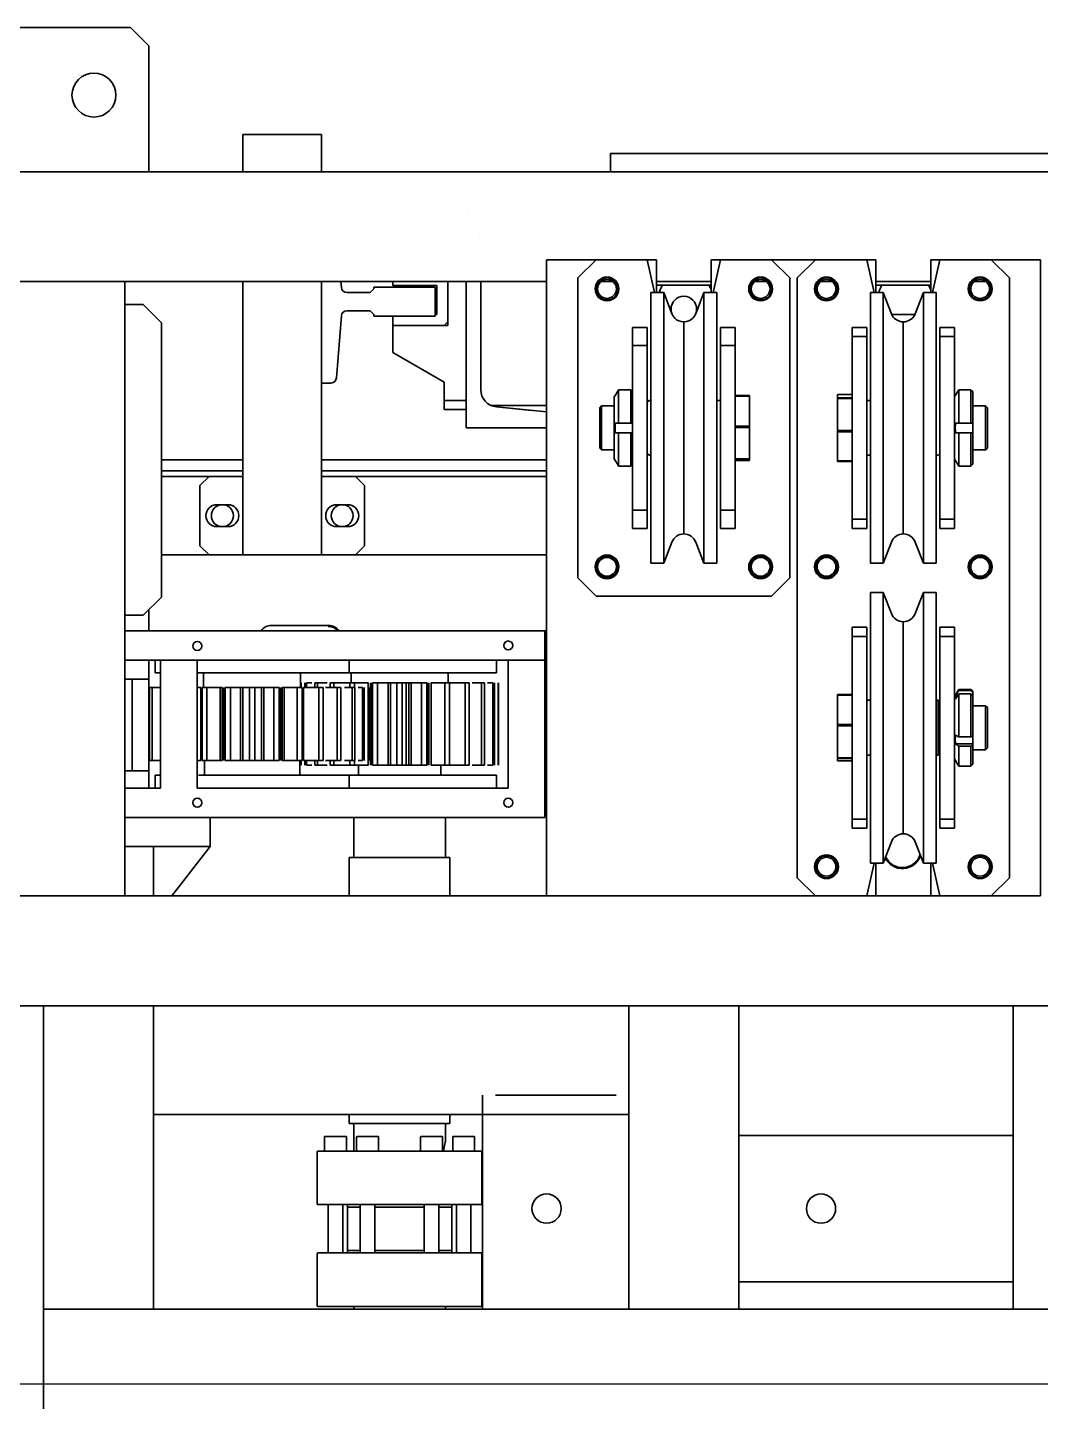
# Model space of a CAD drawing. Header units: millimetres. Extents: x 2509 to 128734, y 2492 to 91667.
# Drawn here: x 55481 to 56035, y 56997 to 57748 of the extents above; entities that cross this region are included whole.
import ezdxf

# ---------------------------------------------------------------- set-up
doc = ezdxf.new("R2010")
doc.units = ezdxf.units.MM
doc.linetypes.add('CENTER', pattern=[50.8, 31.75, -6.35, 6.35, -6.35])
for name, color, linetype in [('7标注层', 4, 'Continuous'), ('SSH_搬运系统', 7, 'Continuous'), ('SSH_货架系统', 7, 'Continuous')]:
    doc.layers.add(name, color=color, linetype=linetype)

# ---------------------------------------------------------------- blocks, each defined once
blk = doc.blocks.new('SSH-提升机')
at = {"layer": 'SSH_搬运系统', "lineweight": 35}
for p, q in [((775813.76, 264144.22), (775813.76, 266207.22)), ((775813.76, 264144.22), (775813.76, 266207.22)), ((776269.76, 266154.22), (776269.76, 264204.22)), ((776269.76, 266147.21), (776269.76, 264204.22)), ((776435.76, 266034.72), (776435.76, 264316.72)), ((775803.76, 265726.72), (775803.76, 264626.72)), ((776209.76, 264861.72), (775861.76, 264861.72)), ((775861.76, 264861.72), (775861.76, 264834.72)), ((776209.76, 264834.72), (776209.76, 264861.72)), ((776340.76, 264846.72), (776269.77, 264846.72)), ((776340.76, 264846.72), (776347.76, 264846.72)), ((776340.76, 264696.72), (776340.76, 264846.72)), ((776413.76, 264846.72), (776347.76, 264846.72)), ((776420.76, 264846.72), (776413.76, 264846.72)), ((776435.76, 264846.72), (776420.76, 264846.72)), ((776420.76, 264696.72), (776420.76, 264846.72)), ((775861.76, 264834.72), (775871.76, 264844.72)), ((775871.76, 264844.72), (776199.76, 264844.72)), ((776199.76, 264844.72), (776209.76, 264834.72)), ((775861.76, 264806.72), (775861.76, 264834.72)), ((775873.76, 264831.97), (775873.76, 264825.49)), ((775873.76, 264825.47), (775873.76, 264831.96)), ((775942.76, 264832.72), (775941.76, 264831.72)), ((775941.76, 264831.72), (775941.76, 264824.72)), ((775941.76, 264831.72), (775964.67, 264831.72)), ((775964.76, 264832.72), (775942.76, 264832.72)), ((775964.67, 264831.72), (775965.76, 264831.72)), ((775965.76, 264831.72), (775964.76, 264832.72)), ((775965.76, 264824.72), (775965.76, 264831.72)), ((776106.76, 264832.72), (776105.76, 264831.72)), ((776105.76, 264831.72), (776105.76, 264824.72)), ((776129.76, 264831.72), (776105.76, 264831.72)), ((776106.76, 264832.72), (776117.01, 264832.72)), ((776117.01, 264832.72), (776128.76, 264832.72)), ((776129.76, 264831.72), (776128.76, 264832.72)), ((776129.76, 264824.72), (776129.76, 264831.72)), ((776209.76, 264834.72), (776209.76, 264806.72)), ((775932.93, 264823.72), (775932.93, 264817.03)), ((775932.93, 264823.72), (775951.11, 264823.72)), ((775933.94, 264824.72), (775951.11, 264824.72)), ((775951.11, 264824.72), (775956.41, 264824.72)), ((775951.11, 264824.72), (775951.11, 264823.72)), ((775951.11, 264817.03), (775951.11, 264823.72)), ((775956.41, 264824.72), (775973.59, 264824.72)), ((775956.41, 264824.72), (775956.41, 264823.72)), ((775956.41, 264823.72), (775956.41, 264817.03)), ((775956.41, 264823.72), (775974.6, 264823.72)), ((775974.6, 264817.03), (775974.6, 264823.72)), ((776097.76, 264824.72), (776096.76, 264823.72)), ((776096.76, 264823.72), (776096.76, 264817.03)), ((776097.38, 264823.72), (776096.76, 264823.72)), ((776097.38, 264817.03), (776097.38, 264823.72)), ((776098.32, 264824.72), (776097.76, 264824.72)), ((776098.32, 264824.72), (776100.23, 264824.72)), ((776099.29, 264823.72), (776122.8, 264823.72)), ((776099.29, 264823.72), (776099.29, 264817.03)), ((776100.23, 264824.72), (776122.44, 264824.72)), ((776122.44, 264824.72), (776126.63, 264824.72)), ((776122.8, 264817.03), (776122.8, 264823.72)), ((776126.63, 264824.72), (776127.38, 264824.72)), ((776126.63, 264815.25), (776126.63, 264824.72)), ((776127.38, 264824.72), (776137.76, 264824.72)), ((776127.74, 264823.72), (776138.76, 264823.72)), ((776127.74, 264823.72), (776127.74, 264817.03)), ((776138.76, 264823.72), (776137.76, 264824.72)), ((776138.76, 264817.03), (776138.76, 264823.72)), ((775951.11, 264817.03), (775932.93, 264817.03)), ((775951.11, 264817.03), (775951.11, 264815.25)), ((775974.6, 264817.03), (775956.41, 264817.03)), ((775956.41, 264817.03), (775956.41, 264815.25)), ((776096.76, 264817.03), (776100.76, 264814.72)), ((776096.76, 264817.03), (776097.38, 264817.03)), ((776122.8, 264817.03), (776099.29, 264817.03)), ((776100.27, 264815.25), (776100.27, 264816.43)), ((776138.76, 264817.03), (776127.74, 264817.03)), ((776134.76, 264814.72), (776138.76, 264817.03)), ((775903.76, 264814.72), (775898.76, 264814.72)), ((775898.76, 264806.72), (775898.76, 264814.72)), ((776003.76, 264814.72), (775903.76, 264814.72)), ((775903.76, 264814.72), (775903.76, 264806.72)), ((775936.03, 264815.25), (775936.03, 264815.14)), ((775936.03, 264815.14), (775936.76, 264814.72)), ((775970.76, 264814.72), (775971.5, 264815.14)), ((775971.5, 264815.14), (775971.5, 264815.25)), ((776008.76, 264814.72), (776003.76, 264814.72)), ((776003.76, 264806.72), (776003.76, 264814.72)), ((776008.76, 264806.72), (776008.76, 264814.72)), ((776067.76, 264814.72), (776062.76, 264814.72)), ((776062.76, 264806.72), (776062.76, 264814.72)), ((776167.76, 264814.72), (776067.76, 264814.72)), ((776067.76, 264814.72), (776067.76, 264806.72)), ((776172.76, 264814.72), (776167.76, 264814.72)), ((776167.76, 264806.72), (776167.76, 264814.72)), ((776172.76, 264806.72), (776172.76, 264814.72)), ((775861.76, 264806.72), (775879.76, 264802.65)), ((775861.76, 264806.72), (775861.76, 264801.72)), ((775879.76, 264801.72), (775861.76, 264801.72)), ((775873.76, 264801.73), (775873.76, 264771.72)), ((775873.76, 264801.73), (775873.76, 264771.72)), ((775875.76, 264801.72), (775875.76, 264800.41)), ((775875.76, 264775.03), (775875.76, 264800.41)), ((775879.76, 264804.72), (775879.76, 264797.72)), ((775879.76, 264804.72), (775999.24, 264804.72)), ((775903.76, 264806.72), (775898.76, 264806.72)), ((776003.76, 264806.72), (775903.76, 264806.72)), ((775968.76, 264805.72), (775967.76, 264806.72)), ((775968.76, 264804.72), (775968.76, 264805.72)), ((775983.66, 264804.72), (775983.76, 264804.72)), ((775999.24, 264804.72), (776027.76, 264804.72)), ((776008.76, 264806.72), (776003.76, 264806.72)), ((776027.76, 264797.72), (776027.76, 264804.72)), ((776043.76, 264804.72), (776043.76, 264797.72)), ((776043.76, 264804.72), (776180.79, 264804.72)), ((776067.76, 264806.72), (776062.76, 264806.72)), ((776167.76, 264806.72), (776067.76, 264806.72)), ((776103.76, 264806.72), (776102.76, 264805.72)), ((776102.76, 264805.72), (776102.76, 264804.72)), ((776102.76, 264805.72), (776116.74, 264805.72)), ((776116.74, 264805.72), (776132.76, 264805.72)), ((776132.76, 264805.72), (776131.76, 264806.72)), ((776132.76, 264804.72), (776132.76, 264805.72)), ((776172.76, 264806.72), (776167.76, 264806.72)), ((776180.79, 264804.72), (776191.76, 264804.72)), ((776209.76, 264806.72), (776191.76, 264802.65)), ((776191.76, 264797.72), (776191.76, 264804.72)), ((776191.76, 264801.72), (776209.76, 264801.72)), ((776209.76, 264801.72), (776209.76, 264806.72)), ((776209.76, 264771.73), (776209.76, 264801.74)), ((775879.76, 264797.72), (775891.29, 264793.24)), ((775999.24, 264797.72), (775879.76, 264797.72)), ((775891.76, 264793.04), (775891.76, 264780.39)), ((776027.76, 264797.72), (775999.24, 264797.72)), ((776016.23, 264793.24), (776027.76, 264797.72)), ((776043.76, 264797.72), (776055.29, 264793.24)), ((776180.79, 264797.72), (776043.76, 264797.72)), ((776180.23, 264793.24), (776191.76, 264797.72)), ((776191.76, 264797.72), (776180.79, 264797.72)), ((775896.08, 264786.72), (776011.45, 264786.72)), ((776011.45, 264786.72), (776011.76, 264786.72)), ((776060.08, 264786.72), (776175.45, 264786.72)), ((776175.45, 264786.72), (776175.76, 264786.72)), ((775891.29, 264780.19), (775879.76, 264775.72)), ((776027.76, 264775.72), (776016.23, 264780.19)), ((776055.29, 264780.19), (776043.76, 264775.72)), ((776191.76, 264775.72), (776180.23, 264780.19)), ((775861.76, 264771.72), (775879.76, 264771.72)), ((775861.76, 264771.72), (775861.76, 264766.72)), ((775879.76, 264770.78), (775861.76, 264766.72)), ((775875.76, 264775.03), (775875.76, 264771.72)), ((775879.76, 264775.72), (775879.76, 264768.72)), ((775879.76, 264775.72), (775999.24, 264775.72)), ((775999.24, 264775.72), (776027.76, 264775.72)), ((776027.76, 264768.72), (776027.76, 264775.72)), ((776043.76, 264775.72), (776043.76, 264768.72)), ((776043.76, 264775.72), (776180.79, 264775.72)), ((776180.79, 264775.72), (776191.76, 264775.72)), ((776191.76, 264768.72), (776191.76, 264775.72)), ((776209.76, 264771.72), (776191.76, 264771.72)), ((776191.76, 264770.78), (776209.76, 264766.72)), ((776209.76, 264766.72), (776209.76, 264771.72)), ((775861.76, 264738.72), (775861.76, 264766.72)), ((775999.24, 264768.72), (775879.76, 264768.72)), ((775903.76, 264766.72), (775898.76, 264766.72)), ((775898.76, 264766.72), (775898.76, 264758.72)), ((776003.76, 264766.72), (775903.76, 264766.72)), ((775903.76, 264758.72), (775903.76, 264766.72)), ((775938.76, 264768.72), (775938.76, 264766.72)), ((775968.76, 264766.72), (775968.76, 264768.72)), ((776027.76, 264768.72), (775999.24, 264768.72)), ((776003.76, 264758.72), (776003.76, 264766.72)), ((776008.76, 264766.72), (776003.76, 264766.72)), ((776008.76, 264758.72), (776008.76, 264766.72)), ((776180.79, 264768.72), (776043.76, 264768.72)), ((776067.76, 264766.72), (776062.76, 264766.72)), ((776062.76, 264758.72), (776062.76, 264766.72)), ((776067.76, 264766.72), (776067.76, 264758.72)), ((776167.76, 264766.72), (776067.76, 264766.72)), ((776102.76, 264768.72), (776102.76, 264766.72)), ((776132.76, 264766.72), (776132.76, 264768.72)), ((776172.76, 264766.72), (776167.76, 264766.72)), ((776167.76, 264758.72), (776167.76, 264766.72)), ((776172.76, 264766.72), (776172.76, 264758.72)), ((776191.76, 264768.72), (776180.79, 264768.72)), ((776209.76, 264766.72), (776209.76, 264738.72)), ((775903.76, 264758.72), (775898.76, 264758.72)), ((776003.76, 264758.72), (775903.76, 264758.72)), ((775935.44, 264758.72), (775935.44, 264750.72)), ((775937.24, 264750.72), (775937.24, 264758.72)), ((775937.66, 264758.72), (775937.66, 264750.72)), ((775955.26, 264750.72), (775955.26, 264758.72)), ((775955.99, 264758.72), (775955.99, 264750.72)), ((775971.78, 264750.72), (775971.78, 264758.72)), ((775972.09, 264758.72), (775972.09, 264750.72)), ((776008.76, 264758.72), (776003.76, 264758.72)), ((776067.76, 264758.72), (776062.76, 264758.72)), ((776167.76, 264758.72), (776067.76, 264758.72)), ((776099.64, 264750.72), (776099.64, 264758.72)), ((776099.96, 264758.72), (776099.96, 264750.72)), ((776116.03, 264750.72), (776116.03, 264758.72)), ((776116.76, 264758.72), (776116.76, 264750.72)), ((776134.15, 264750.72), (776134.15, 264758.72)), ((776134.56, 264758.72), (776134.56, 264750.72)), ((776135.88, 264750.72), (776135.88, 264758.72)), ((776172.76, 264758.72), (776167.76, 264758.72)), ((775873.76, 264747.97), (775873.76, 264741.49)), ((775873.76, 264741.47), (775873.76, 264747.96)), ((775935.44, 264750.72), (775937.24, 264750.72)), ((775937.66, 264750.72), (775937.24, 264750.72)), ((775937.66, 264750.72), (775955.26, 264750.72)), ((775955.99, 264750.72), (775955.26, 264750.72)), ((775955.99, 264750.72), (775971.78, 264750.72)), ((775972.09, 264750.72), (775971.78, 264750.72)), ((776099.96, 264750.72), (776099.64, 264750.72)), ((776099.96, 264750.72), (776116.03, 264750.72)), ((776116.76, 264750.72), (776116.03, 264750.72)), ((776116.76, 264750.72), (776134.15, 264750.72)), ((776134.56, 264750.72), (776134.15, 264750.72)), ((776134.56, 264750.72), (776135.88, 264750.72)), ((775871.76, 264728.72), (775861.76, 264738.72)), ((775861.76, 264738.72), (775861.76, 264714.72)), ((776209.76, 264738.72), (776199.76, 264728.72)), ((776209.76, 264591.72), (776209.76, 264738.72)), ((776199.76, 264728.72), (775871.76, 264728.72)), ((775871.76, 264724.72), (775861.76, 264714.72)), ((776035.76, 264724.72), (775871.76, 264724.72)), ((776045.76, 264714.72), (776035.76, 264724.72)), ((775861.76, 264714.72), (775861.76, 264686.72)), ((775873.76, 264711.96), (775873.76, 264705.48)), ((775873.76, 264705.47), (775873.76, 264711.96)), ((776045.76, 264618.72), (776045.76, 264714.72)), ((775936, 264702.72), (775936.35, 264702.72)), ((775936, 264694.72), (775936, 264702.72)), ((775952.84, 264702.72), (775936.35, 264702.72)), ((775936.35, 264702.72), (775936.35, 264694.72)), ((775952.84, 264702.72), (775953.57, 264702.72)), ((775952.84, 264694.72), (775952.84, 264702.72)), ((775953.57, 264702.72), (775953.57, 264694.72)), ((775970.6, 264702.72), (775953.57, 264702.72)), ((775970.6, 264702.72), (775970.98, 264702.72)), ((775970.6, 264694.72), (775970.6, 264702.72)), ((775971.53, 264702.72), (775970.98, 264702.72)), ((775970.98, 264702.72), (775970.98, 264694.72)), ((775971.53, 264694.72), (775971.53, 264702.72)), ((776269.78, 264696.72), (776435.78, 264696.72)), ((776269.78, 264696.72), (776340.79, 264696.72)), ((776340.76, 264696.72), (776347.76, 264696.72)), ((776347.76, 264696.72), (776413.76, 264696.72)), ((776420.76, 264696.72), (776413.76, 264696.72)), ((776420.79, 264696.72), (776435.78, 264696.72)), ((775908.76, 264694.72), (775898.76, 264694.72)), ((775898.76, 264686.72), (775898.76, 264694.72)), ((775998.76, 264694.72), (775908.76, 264694.72)), ((775908.76, 264694.72), (775908.76, 264686.72)), ((776008.76, 264694.72), (775998.76, 264694.72)), ((775998.76, 264694.72), (775998.76, 264686.72)), ((776008.76, 264686.72), (776008.76, 264694.72)), ((775861.76, 264686.72), (775879.76, 264682.79)), ((775861.76, 264686.72), (775861.76, 264681.72)), ((775879.76, 264681.72), (775861.76, 264681.72)), ((775873.76, 264681.73), (775873.76, 264651.75)), ((775873.76, 264681.73), (775873.76, 264651.75)), ((775875.76, 264681.72), (775875.76, 264680.41)), ((775875.76, 264655.03), (775875.76, 264680.41)), ((775879.76, 264684.72), (775879.76, 264677.72)), ((776027.76, 264684.72), (775879.76, 264684.72)), ((775908.76, 264686.72), (775898.76, 264686.72)), ((775998.76, 264686.72), (775908.76, 264686.72)), ((775938.76, 264686.72), (775938.76, 264684.72)), ((776008.76, 264686.72), (775998.76, 264686.72)), ((776027.76, 264677.72), (776027.76, 264684.72)), ((775879.76, 264677.72), (775891.29, 264673.24)), ((775879.76, 264677.72), (776027.76, 264677.72)), ((776016.23, 264673.24), (776027.76, 264677.72)), ((775895.87, 264666.72), (776011.44, 264666.72)), ((775891.29, 264660.19), (775879.76, 264655.72)), ((776027.76, 264655.72), (776016.23, 264660.19)), ((775861.76, 264651.72), (775879.76, 264651.72)), ((775861.76, 264651.72), (775861.76, 264646.72)), ((775879.76, 264650.64), (775861.76, 264646.72)), ((775875.76, 264655.03), (775875.76, 264651.72)), ((775879.76, 264655.72), (775879.76, 264648.72)), ((776027.76, 264655.72), (775879.76, 264655.72)), ((776027.76, 264648.72), (776027.76, 264655.72)), ((775861.76, 264646.72), (775861.76, 264618.72)), ((775879.76, 264648.72), (776027.76, 264648.72)), ((775908.76, 264646.72), (775898.76, 264646.72)), ((775898.76, 264638.72), (775898.76, 264646.72)), ((775998.76, 264646.72), (775908.76, 264646.72)), ((775908.76, 264646.72), (775908.76, 264638.72)), ((775938.76, 264648.72), (775938.76, 264647.72)), ((775938.76, 264647.72), (775939.76, 264646.72)), ((775967.76, 264646.72), (775968.76, 264647.72)), ((775968.76, 264647.72), (775968.76, 264648.72)), ((775998.76, 264646.72), (775998.76, 264638.72)), ((776008.76, 264646.72), (775998.76, 264646.72)), ((776008.76, 264638.72), (776008.76, 264646.72)), ((775908.76, 264638.72), (775898.76, 264638.72)), ((775998.76, 264638.72), (775908.76, 264638.72)), ((775932.93, 264637.72), (775951.11, 264637.72)), ((775932.93, 264637.72), (775932.93, 264631.03)), ((775951.11, 264638.72), (775951.11, 264637.72)), ((775951.11, 264631.03), (775951.11, 264637.72)), ((775956.41, 264638.72), (775956.41, 264637.72)), ((775956.41, 264637.72), (775974.6, 264637.72)), ((775956.41, 264637.72), (775956.41, 264631.03)), ((775974.6, 264631.03), (775974.6, 264637.72)), ((776008.76, 264638.72), (775998.76, 264638.72)), ((776269.76, 264636.72), (776279.76, 264636.72)), ((776435.78, 264636.72), (776269.78, 264636.72)), ((776279.76, 264636.72), (776318.76, 264636.72)), ((776318.76, 264636.72), (776435.76, 264636.72)), ((776318.76, 264636.72), (776329.26, 264636.72)), ((776318.76, 264636.72), (776435.76, 264636.72)), ((776329.26, 264636.72), (776329.26, 264376.72)), ((775873.76, 264627.99), (775873.76, 264621.48)), ((775873.76, 264621.47), (775873.76, 264627.96)), ((775951.11, 264631.03), (775932.93, 264631.03)), ((775936.03, 264629.25), (775936.03, 264629.14)), ((775936.03, 264629.14), (775936.76, 264628.72)), ((775936.76, 264628.72), (775970.76, 264628.72)), ((775941.76, 264628.72), (775941.76, 264621.72)), ((775951.11, 264631.03), (775951.11, 264629.25)), ((775974.6, 264631.03), (775956.41, 264631.03)), ((775956.41, 264631.03), (775956.41, 264629.25)), ((775965.76, 264621.72), (775965.76, 264628.72)), ((775970.76, 264628.72), (775971.5, 264629.14)), ((775971.5, 264629.14), (775971.5, 264629.25)), ((776318.76, 264629.72), (776318.76, 264563.72)), ((775803.76, 264626.72), (775813.76, 264626.72)), ((775941.76, 264621.72), (775942.76, 264620.72)), ((775943.21, 264621.72), (775941.76, 264621.72)), ((775942.76, 264620.72), (775964.76, 264620.72)), ((775965.76, 264621.72), (775943.21, 264621.72)), ((775964.76, 264620.72), (775965.76, 264621.72)), ((775861.76, 264618.72), (775871.76, 264608.72)), ((775861.76, 264618.72), (775861.76, 264591.72)), ((776035.76, 264608.72), (776045.76, 264618.72)), ((775871.76, 264608.72), (776035.76, 264608.72)), ((775861.76, 264591.72), (776209.76, 264591.72)), ((775873.76, 264591.73), (775873.76, 264144.22)), ((775873.76, 264591.73), (775873.76, 264361.22)), ((775941.45, 264591.72), (775941.45, 264561.18)), ((775942.3, 264564.27), (775945.05, 264591.72)), ((775953.76, 264591.72), (775953.76, 264547.72)), ((775971.26, 264468.72), (775971.26, 264591.74)), ((775977.26, 264468.72), (775977.26, 264591.74)), ((775980.26, 264591.74), (775980.26, 264487.24)), ((776023.26, 264591.74), (776023.26, 264487.24)), ((776064.76, 264590.72), (776064.76, 264591.72)), ((776080.76, 264590.72), (776064.76, 264590.72)), ((776064.76, 264590.72), (776064.76, 264361.22)), ((776080.76, 264591.72), (776080.76, 264590.72)), ((776080.76, 264590.72), (776080.76, 264361.22)), ((776166.76, 264590.72), (776080.76, 264590.72)), ((776080.76, 264570.72), (776080.76, 264590.72)), ((776166.76, 264361.22), (776166.76, 264590.72)), ((776209.76, 264361.22), (776209.76, 264591.72)), ((775942.3, 264564.27), (775944.24, 264583.62)), ((775943.76, 264578.86), (775943.76, 264578.86)), ((776080.76, 264570.72), (776150.76, 264570.72)), ((776150.76, 264400.72), (776150.76, 264570.72)), ((775942.3, 264564.27), (775942.3, 264564.27)), ((776087.76, 264564.36), (776080.76, 264564.36)), ((776087.76, 264564.36), (776087.76, 264483.71)), ((776093.26, 264565.32), (776138.26, 264565.32)), ((776138.26, 264565.14), (776093.26, 264565.14)), ((776093.26, 264563.14), (776138.26, 264563.14)), ((776138.26, 264562.25), (776093.26, 264562.25)), ((776093.26, 264562.25), (776093.26, 264559.39)), ((776138.26, 264562.25), (776138.26, 264559.39)), ((776150.76, 264564.36), (776143.76, 264564.36)), ((776143.76, 264483.72), (776143.76, 264564.36)), ((775847.76, 264554.87), (775847.76, 264554.87)), ((775847.76, 264554.87), (775847.76, 264554.87)), ((775873.76, 264555.72), (775932.85, 264555.72)), ((776093.26, 264556.17), (776093.26, 264557.71)), ((776093.26, 264557.71), (776138.26, 264557.71)), ((776138.26, 264556.17), (776093.26, 264556.17)), ((776093.26, 264556.17), (776093.26, 264551.02)), ((776138.26, 264556.17), (776138.26, 264557.71)), ((776138.26, 264556.17), (776138.26, 264551.02)), ((776435.76, 264556.72), (776318.76, 264556.72)), ((776318.76, 264556.72), (776435.76, 264556.72)), ((776329.26, 264556.71), (776329.26, 264376.72)), ((776349.06, 264552.36), (776341.46, 264552.36)), ((776349.26, 264511.36), (776349.26, 264556.06)), ((776378.29, 264556.36), (776349.56, 264556.36)), ((776378.59, 264511.36), (776378.59, 264556.06)), ((776404.94, 264511.36), (776404.94, 264556.06)), ((776433.96, 264556.36), (776405.24, 264556.36)), ((776434.26, 264511.36), (776434.26, 264556.06)), ((775835.76, 264548.57), (775835.76, 264548.57)), ((775835.76, 264548.57), (775835.76, 264548.57)), ((775873.76, 264547.72), (775938.76, 264547.72)), ((775953.76, 264547.72), (775873.76, 264547.72)), ((775919.76, 264548.57), (775919.76, 264548.57)), ((775919.76, 264548.57), (775919.76, 264548.57)), ((775938.76, 264535.72), (775938.76, 264547.72)), ((775943.76, 264547.72), (775943.76, 264535.72)), ((776093.26, 264547.26), (776093.26, 264549.36)), ((776093.26, 264549.36), (776138.26, 264549.36)), ((776138.26, 264547.26), (776093.26, 264547.26)), ((776093.26, 264547.26), (776093.26, 264538.36)), ((776138.26, 264547.26), (776138.26, 264549.36)), ((776138.26, 264547.26), (776138.26, 264538.36)), ((776341.26, 264546.36), (776341.26, 264552.16)), ((776341.26, 264546.36), (776341.26, 264540.56)), ((776404.94, 264550.36), (776378.59, 264550.36)), ((775873.76, 264537.72), (775897.7, 264537.72)), ((775895.7, 264537.72), (775873.76, 264537.72)), ((775897.7, 264535.72), (775895.7, 264537.72)), ((775897.7, 264537.72), (775897.7, 264507.72)), ((776093.26, 264537.86), (776087.76, 264537.86)), ((776093.26, 264536.1), (776093.26, 264538.62)), ((776093.26, 264538.62), (776138.26, 264538.62)), ((776138.26, 264536.1), (776138.26, 264538.62)), ((776209.76, 264538.86), (776188.76, 264538.86)), ((776188.76, 264538.86), (776188.76, 264511.36)), ((776334.26, 264538.86), (776329.26, 264538.86)), ((776334.26, 264538.86), (776334.26, 264511.36)), ((776341.46, 264540.36), (776349.06, 264540.36)), ((776378.59, 264542.36), (776404.94, 264542.36)), ((776379.91, 264539.92), (776378.59, 264539.82)), ((776403.62, 264539.92), (776379.91, 264539.92)), ((776379.91, 264539.92), (776379.91, 264532.86)), ((776404.94, 264539.82), (776403.62, 264539.92)), ((776403.62, 264532.86), (776403.62, 264539.92)), ((775875.86, 264531.72), (775891.66, 264531.72)), ((775875.86, 264507.72), (775875.86, 264531.72)), ((775876.78, 264530.72), (775876.78, 264497.32)), ((775892.66, 264530.72), (775876.78, 264530.72)), ((775891.66, 264531.72), (775891.66, 264530.72)), ((775892.66, 264497.32), (775892.66, 264530.72)), ((775897.7, 264507.72), (775897.7, 264535.72)), ((775928.76, 264535.72), (775912.6, 264507.72)), ((775938.76, 264535.72), (775928.76, 264535.72)), ((775943.76, 264535.72), (775938.76, 264535.72)), ((776138.26, 264536.1), (776093.26, 264536.1)), ((776093.26, 264536.1), (776093.26, 264528.56)), ((776138.26, 264536.1), (776138.26, 264528.56)), ((776143.76, 264533.86), (776138.26, 264533.86)), ((776187.76, 264536.36), (776166.76, 264536.36)), ((776344.26, 264536.36), (776335.26, 264536.36)), ((776341.26, 264523.83), (776341.26, 264534.66)), ((776349.06, 264534.86), (776341.46, 264534.86)), ((776404.94, 264532.86), (776378.59, 264532.86)), ((776435.76, 264536.36), (776434.26, 264536.36)), ((776093.26, 264528.56), (776138.26, 264528.56)), ((776093.26, 264527.28), (776138.26, 264527.28)), ((776138.26, 264526.82), (776093.26, 264526.82)), ((776093.26, 264523.39), (776093.26, 264526.17)), ((776093.26, 264526.17), (776138.26, 264526.17)), ((776138.26, 264523.39), (776093.26, 264523.39)), ((776093.26, 264523.39), (776093.26, 264517.68)), ((776138.26, 264523.39), (776138.26, 264526.17)), ((776138.26, 264523.39), (776138.26, 264517.68)), ((776341.26, 264523.83), (776341.26, 264523.06)), ((776341.46, 264522.86), (776349.06, 264522.86)), ((776378.59, 264524.86), (776404.94, 264524.86)), ((776379.91, 264524.86), (776379.91, 264511.36)), ((776403.62, 264511.36), (776403.62, 264524.86)), ((776093.26, 264517.68), (776093.26, 264516.31)), ((776093.26, 264517.68), (776138.26, 264517.68)), ((776093.26, 264516.31), (776138.26, 264516.31)), ((776093.26, 264516.31), (776093.26, 264512.79)), ((776138.26, 264515.01), (776093.26, 264515.01)), ((776138.26, 264517.68), (776138.26, 264516.31)), ((776138.26, 264516.31), (776138.26, 264512.79)), ((775873.76, 264507.72), (775875.86, 264507.72)), ((775892.66, 264507.72), (775897.7, 264507.72)), ((775897.7, 264507.72), (775912.6, 264507.72)), ((776093.26, 264509.92), (776093.26, 264512.79)), ((776093.26, 264512.79), (776138.26, 264512.79)), ((776138.26, 264509.92), (776093.26, 264509.92)), ((776093.26, 264509.92), (776093.26, 264506.4)), ((776138.26, 264509.92), (776138.26, 264512.79)), ((776138.26, 264509.92), (776138.26, 264506.4)), ((776188.76, 264511.36), (776188.76, 264483.86)), ((776334.26, 264511.36), (776334.26, 264483.86)), ((776349.26, 264511.36), (776349.26, 264466.66)), ((776378.59, 264511.36), (776378.59, 264466.66)), ((776379.91, 264511.36), (776379.91, 264497.86)), ((776403.62, 264511.36), (776403.62, 264497.86)), ((776404.94, 264511.36), (776404.94, 264466.66)), ((776434.26, 264511.36), (776434.26, 264466.66)), ((776093.26, 264506.4), (776093.26, 264505.04)), ((776093.26, 264506.4), (776138.26, 264506.4)), ((776093.26, 264505.04), (776138.26, 264505.04)), ((776093.26, 264505.04), (776093.26, 264499.33)), ((776138.26, 264506.4), (776138.26, 264505.04)), ((776138.26, 264505.04), (776138.26, 264499.33)), ((776341.26, 264499.66), (776341.26, 264498.88)), ((776349.06, 264499.86), (776341.46, 264499.86)), ((775876.78, 264497.32), (775877.72, 264497.32)), ((775877.72, 264497.32), (775879.72, 264495.32)), ((775879.72, 264495.32), (775879.72, 264482.49)), ((775889.72, 264495.32), (775891.72, 264497.32)), ((775889.72, 264482.49), (775889.72, 264495.32)), ((775891.72, 264497.32), (775892.66, 264497.32)), ((775985.26, 264492.22), (775980.26, 264487.22)), ((775985.26, 264492.22), (776018.26, 264492.22)), ((776023.26, 264487.22), (776018.26, 264492.22)), ((776093.26, 264496.54), (776093.26, 264499.33)), ((776093.26, 264499.33), (776138.26, 264499.33)), ((776138.26, 264496.54), (776093.26, 264496.54)), ((776093.26, 264495.9), (776138.26, 264495.9)), ((776093.26, 264495.43), (776138.26, 264495.43)), ((776093.26, 264494.15), (776095.76, 264494.15)), ((776093.26, 264494.15), (776093.26, 264486.61)), ((776095.76, 264494.5), (776135.76, 264494.5)), ((776095.76, 264494.5), (776135.76, 264494.5)), ((776135.76, 264494.2), (776095.76, 264494.2)), ((776135.76, 264494.2), (776095.76, 264494.2)), ((776135.76, 264494.15), (776138.26, 264494.15)), ((776138.26, 264496.54), (776138.26, 264499.33)), ((776138.26, 264494.15), (776138.26, 264486.61)), ((776341.26, 264488.06), (776341.26, 264498.88)), ((776404.94, 264497.86), (776378.59, 264497.86)), ((775980.26, 264468.72), (775980.26, 264487.22)), ((776023.26, 264487.22), (776023.26, 264468.72)), ((776087.76, 264484.86), (776093.26, 264484.86)), ((776093.26, 264484.09), (776093.26, 264486.61)), ((776093.26, 264486.61), (776095.76, 264486.61)), ((776095.76, 264492.02), (776135.76, 264492.02)), ((776095.76, 264492.02), (776135.76, 264492.02)), ((776135.76, 264491.11), (776095.76, 264491.11)), ((776135.76, 264491.11), (776095.76, 264491.11)), ((776095.76, 264491.11), (776095.76, 264488.67)), ((776095.76, 264491.11), (776095.76, 264488.67)), ((776095.76, 264486.87), (776095.76, 264485.39)), ((776095.76, 264486.87), (776135.76, 264486.87)), ((776095.76, 264486.87), (776095.76, 264485.39)), ((776095.76, 264486.87), (776135.76, 264486.87)), ((776135.76, 264485.39), (776095.76, 264485.39)), ((776135.76, 264485.39), (776095.76, 264485.39)), ((776095.76, 264485.39), (776095.76, 264481.18)), ((776095.76, 264485.39), (776095.76, 264481.18)), ((776135.76, 264491.11), (776135.76, 264488.67)), ((776135.76, 264491.11), (776135.76, 264488.67)), ((776135.76, 264486.87), (776135.76, 264485.39)), ((776135.76, 264486.87), (776135.76, 264485.39)), ((776135.76, 264486.61), (776138.26, 264486.61)), ((776135.76, 264485.39), (776135.76, 264481.18)), ((776135.76, 264485.39), (776135.76, 264481.18)), ((776138.26, 264488.86), (776143.76, 264488.86)), ((776138.26, 264484.09), (776138.26, 264486.61)), ((776166.76, 264486.36), (776187.76, 264486.36)), ((776335.26, 264486.36), (776349.26, 264486.36)), ((776341.46, 264487.86), (776349.06, 264487.86)), ((776378.59, 264489.86), (776404.94, 264489.86)), ((776379.91, 264489.86), (776379.91, 264482.8)), ((776403.62, 264489.86), (776403.62, 264482.8)), ((776434.26, 264486.36), (776435.76, 264486.36)), ((775876.96, 264479.5), (775873.76, 264479.25)), ((775926.46, 264476.83), (775892.49, 264479.5)), ((775995.76, 264476.97), (775995.76, 264482.97)), ((776007.76, 264482.97), (776007.76, 264476.97)), ((776087.76, 264483.72), (776080.76, 264483.72)), ((776087.76, 264483.72), (776087.76, 264400.72)), ((776093.26, 264484.35), (776093.26, 264475.45)), ((776095.76, 264484.09), (776093.26, 264484.09)), ((776095.76, 264479.25), (776095.76, 264477.28)), ((776095.76, 264479.25), (776135.76, 264479.25)), ((776095.76, 264479.25), (776095.76, 264477.28)), ((776095.76, 264479.25), (776135.76, 264479.25)), ((776135.76, 264477.28), (776095.76, 264477.28)), ((776135.76, 264477.28), (776095.76, 264477.28)), ((776095.76, 264477.28), (776095.76, 264470.91)), ((776095.76, 264477.28), (776095.76, 264470.91)), ((776138.26, 264484.09), (776135.76, 264484.09)), ((776135.76, 264479.25), (776135.76, 264477.28)), ((776135.76, 264479.25), (776135.76, 264477.28)), ((776135.76, 264477.28), (776135.76, 264470.91)), ((776135.76, 264477.28), (776135.76, 264470.91)), ((776138.26, 264484.35), (776138.26, 264475.45)), ((776150.76, 264483.72), (776143.76, 264483.72)), ((776143.76, 264401.32), (776143.76, 264483.72)), ((776188.76, 264483.86), (776209.76, 264483.86)), ((776329.26, 264483.86), (776334.26, 264483.86)), ((776341.26, 264476.36), (776341.26, 264482.16)), ((776349.06, 264482.36), (776341.46, 264482.36)), ((776378.59, 264482.89), (776379.91, 264482.8)), ((776404.94, 264480.36), (776378.59, 264480.36)), ((776379.91, 264482.8), (776403.62, 264482.8)), ((776403.62, 264482.8), (776404.94, 264482.89)), ((775929.22, 264468.72), (775929.22, 264473.84)), ((776061.76, 264472.36), (776061.76, 264441.36)), ((776061.76, 264441.36), (776061.76, 264472.36)), ((776093.26, 264473.36), (776093.26, 264475.45)), ((776093.26, 264475.45), (776095.76, 264475.45)), ((776095.76, 264473.36), (776093.26, 264473.36)), ((776093.26, 264471.69), (776093.26, 264466.55)), ((776135.76, 264475.45), (776138.26, 264475.45)), ((776138.26, 264473.36), (776135.76, 264473.36)), ((776138.26, 264473.36), (776138.26, 264475.45)), ((776138.26, 264471.69), (776138.26, 264466.55)), ((776341.26, 264476.36), (776341.26, 264470.56)), ((776341.46, 264470.36), (776349.06, 264470.36)), ((776378.59, 264472.36), (776404.94, 264472.36)), ((775793.26, 264468.72), (775813.77, 264468.72)), ((775793.26, 264468.72), (775793.26, 264425.72)), ((775873.76, 264468.72), (775929.22, 264468.72)), ((775929.22, 264468.72), (776023.26, 264468.72)), ((776023.26, 264468.72), (776023.26, 264425.72)), ((776093.26, 264465.01), (776093.26, 264466.55)), ((776093.26, 264466.55), (776095.76, 264466.55)), ((776095.76, 264465.01), (776093.26, 264465.01)), ((776093.26, 264463.33), (776093.26, 264460.46)), ((776095.76, 264469.52), (776095.76, 264467.13)), ((776095.76, 264469.52), (776135.76, 264469.52)), ((776095.76, 264469.52), (776095.76, 264467.13)), ((776095.76, 264469.52), (776135.76, 264469.52)), ((776135.76, 264467.13), (776095.76, 264467.13)), ((776135.76, 264467.13), (776095.76, 264467.13)), ((776095.76, 264467.13), (776095.76, 264458.72)), ((776095.76, 264467.13), (776095.76, 264458.72)), ((776135.76, 264469.52), (776135.76, 264467.13)), ((776135.76, 264469.52), (776135.76, 264467.13)), ((776135.76, 264467.13), (776135.76, 264458.72)), ((776135.76, 264467.13), (776135.76, 264458.72)), ((776135.76, 264466.55), (776138.26, 264466.55)), ((776138.26, 264465.01), (776135.76, 264465.01)), ((776138.26, 264465.01), (776138.26, 264466.55)), ((776138.26, 264463.33), (776138.26, 264460.46)), ((776349.56, 264466.36), (776378.29, 264466.36)), ((776405.24, 264466.36), (776433.96, 264466.36)), ((776095.76, 264457.22), (776087.76, 264457.22)), ((776093.26, 264460.46), (776095.76, 264460.46)), ((776095.76, 264459.57), (776093.26, 264459.57)), ((776093.26, 264457.57), (776095.76, 264457.57)), ((776095.76, 264457.39), (776093.26, 264457.39)), ((776135.76, 264458.72), (776095.76, 264458.72)), ((776135.76, 264458.72), (776095.76, 264458.72)), ((776135.76, 264458.13), (776095.76, 264458.13)), ((776135.76, 264458.13), (776095.76, 264458.13)), ((776095.76, 264458.13), (776095.76, 264458.09)), ((776095.76, 264458.13), (776095.76, 264458.09)), ((776095.76, 264458.09), (776095.76, 264455.4)), ((776095.76, 264458.09), (776135.76, 264458.09)), ((776095.76, 264458.09), (776095.76, 264455.4)), ((776095.76, 264458.09), (776135.76, 264458.09)), ((776135.76, 264455.4), (776095.76, 264455.4)), ((776135.76, 264455.4), (776095.76, 264455.4)), ((776095.76, 264455.4), (776095.76, 264448.27)), ((776095.76, 264455.4), (776095.76, 264448.27)), ((776135.76, 264460.46), (776138.26, 264460.46)), ((776138.26, 264459.57), (776135.76, 264459.57)), ((776135.76, 264458.09), (776135.76, 264458.13)), ((776135.76, 264458.09), (776135.76, 264458.13)), ((776135.76, 264458.09), (776135.76, 264455.4)), ((776135.76, 264458.09), (776135.76, 264455.4)), ((776135.76, 264457.57), (776138.26, 264457.57)), ((776138.26, 264457.39), (776135.76, 264457.39)), ((776143.76, 264456.72), (776135.76, 264456.72)), ((776135.76, 264455.4), (776135.76, 264448.27)), ((776135.76, 264455.4), (776135.76, 264448.27)), ((776095.76, 264447.16), (776095.76, 264448.27)), ((776135.76, 264448.27), (776095.76, 264448.27)), ((776095.76, 264447.16), (776095.76, 264448.27)), ((776135.76, 264448.27), (776095.76, 264448.27)), ((776135.76, 264447.16), (776095.76, 264447.16)), ((776135.76, 264447.16), (776095.76, 264447.16)), ((776135.76, 264447.16), (776135.76, 264448.27)), ((776135.76, 264447.16), (776135.76, 264448.27)), ((776135.76, 264446.32), (776095.76, 264446.32)), ((776135.76, 264446.32), (776095.76, 264446.32)), ((776095.76, 264445.46), (776095.76, 264442.58)), ((776095.76, 264445.46), (776135.76, 264445.46)), ((776095.76, 264445.46), (776095.76, 264442.58)), ((776095.76, 264445.46), (776135.76, 264445.46)), ((776135.76, 264442.58), (776095.76, 264442.58)), ((776135.76, 264442.58), (776095.76, 264442.58)), ((776095.76, 264442.58), (776095.76, 264437.05)), ((776095.76, 264442.58), (776095.76, 264437.05)), ((776135.76, 264445.46), (776135.76, 264442.58)), ((776135.76, 264445.46), (776135.76, 264442.58)), ((776135.76, 264442.58), (776135.76, 264437.05)), ((776135.76, 264442.58), (776135.76, 264437.05)), ((776095.76, 264435.89), (776095.76, 264437.05)), ((776135.76, 264437.05), (776095.76, 264437.05)), ((776095.76, 264435.89), (776095.76, 264437.05)), ((776135.76, 264437.05), (776095.76, 264437.05)), ((776135.76, 264435.89), (776095.76, 264435.89)), ((776135.76, 264435.89), (776095.76, 264435.89)), ((776095.76, 264435.89), (776095.76, 264432.19)), ((776095.76, 264435.89), (776095.76, 264432.19)), ((776095.76, 264432.19), (776095.76, 264429.24)), ((776095.76, 264432.19), (776135.76, 264432.19)), ((776095.76, 264432.19), (776095.76, 264429.24)), ((776095.76, 264432.19), (776135.76, 264432.19)), ((776135.76, 264435.89), (776135.76, 264437.05)), ((776135.76, 264435.89), (776135.76, 264437.05)), ((776135.76, 264435.89), (776135.76, 264432.19)), ((776135.76, 264435.89), (776135.76, 264432.19)), ((776135.76, 264432.19), (776135.76, 264429.24)), ((776135.76, 264432.19), (776135.76, 264429.24)), ((775793.26, 264425.72), (775813.77, 264425.72)), ((775873.77, 264425.72), (776023.26, 264425.72)), ((775971.26, 264381.23), (775971.26, 264425.74)), ((775977.26, 264381.23), (775977.26, 264425.74)), ((775980.26, 264407.22), (775980.26, 264425.72)), ((776023.26, 264425.72), (776023.26, 264407.22)), ((776135.76, 264429.24), (776095.76, 264429.24)), ((776135.76, 264429.24), (776095.76, 264429.24)), ((776095.76, 264429.24), (776095.76, 264425.55)), ((776095.76, 264429.24), (776095.76, 264425.55)), ((776095.76, 264424.39), (776095.76, 264425.55)), ((776135.76, 264425.55), (776095.76, 264425.55)), ((776095.76, 264424.39), (776095.76, 264425.55)), ((776135.76, 264425.55), (776095.76, 264425.55)), ((776135.76, 264429.24), (776135.76, 264425.55)), ((776135.76, 264429.24), (776135.76, 264425.55)), ((776135.76, 264424.39), (776135.76, 264425.55)), ((776135.76, 264424.39), (776135.76, 264425.55)), ((775995.76, 264411.47), (775995.76, 264417.47)), ((776007.76, 264417.47), (776007.76, 264411.47)), ((776135.76, 264424.39), (776095.76, 264424.39)), ((776135.76, 264424.39), (776095.76, 264424.39)), ((776095.76, 264424.39), (776095.76, 264418.86)), ((776095.76, 264424.39), (776095.76, 264418.86)), ((776095.76, 264418.86), (776095.76, 264415.97)), ((776095.76, 264418.86), (776135.76, 264418.86)), ((776095.76, 264418.86), (776095.76, 264415.97)), ((776095.76, 264418.86), (776135.76, 264418.86)), ((776135.76, 264424.39), (776135.76, 264418.86)), ((776135.76, 264424.39), (776135.76, 264418.86)), ((776135.76, 264418.86), (776135.76, 264415.97)), ((776135.76, 264418.86), (776135.76, 264415.97)), ((776135.76, 264415.97), (776095.76, 264415.97)), ((776135.76, 264415.97), (776095.76, 264415.97)), ((776095.76, 264415.12), (776135.76, 264415.12)), ((776095.76, 264415.12), (776135.76, 264415.12)), ((776095.76, 264413.17), (776095.76, 264414.28)), ((776135.76, 264414.28), (776095.76, 264414.28)), ((776095.76, 264413.17), (776095.76, 264414.28)), ((776135.76, 264414.28), (776095.76, 264414.28)), ((776135.76, 264413.17), (776095.76, 264413.17)), ((776135.76, 264413.17), (776095.76, 264413.17)), ((776095.76, 264413.17), (776095.76, 264406.04)), ((776095.76, 264413.17), (776095.76, 264406.04)), ((776135.76, 264413.17), (776135.76, 264414.28)), ((776135.76, 264413.17), (776135.76, 264414.28)), ((776135.76, 264413.17), (776135.76, 264406.04)), ((776135.76, 264413.17), (776135.76, 264406.04)), ((775980.26, 264407.23), (775980.26, 264381.23)), ((775980.26, 264407.22), (775985.26, 264402.22)), ((776018.26, 264402.22), (775985.26, 264402.22)), ((776018.26, 264402.22), (776023.26, 264407.22)), ((776023.26, 264407.23), (776023.26, 264381.23)), ((776087.76, 264404.22), (776095.76, 264404.22)), ((776095.76, 264406.04), (776095.76, 264403.35)), ((776095.76, 264406.04), (776135.76, 264406.04)), ((776095.76, 264406.04), (776095.76, 264403.35)), ((776095.76, 264406.04), (776135.76, 264406.04)), ((776095.76, 264403.31), (776095.76, 264403.35)), ((776135.76, 264403.35), (776095.76, 264403.35)), ((776095.76, 264403.31), (776095.76, 264403.35)), ((776135.76, 264403.35), (776095.76, 264403.35)), ((776095.76, 264403.31), (776135.76, 264403.31)), ((776095.76, 264403.31), (776135.76, 264403.31)), ((776135.76, 264402.71), (776095.76, 264402.71)), ((776135.76, 264402.71), (776095.76, 264402.71)), ((776095.76, 264402.71), (776095.76, 264400.68)), ((776095.76, 264402.71), (776095.76, 264400.68)), ((776135.76, 264406.04), (776135.76, 264403.35)), ((776135.76, 264406.04), (776135.76, 264403.35)), ((776135.76, 264404.72), (776143.76, 264404.72)), ((776135.76, 264403.31), (776135.76, 264403.35)), ((776135.76, 264403.31), (776135.76, 264403.35)), ((776135.76, 264402.71), (776135.76, 264400.68)), ((776135.76, 264402.71), (776135.76, 264400.68)), ((776166.76, 264407.72), (776182.76, 264407.72)), ((776209.76, 264386.79), (776182.76, 264407.72)), ((776182.76, 264407.72), (776182.76, 264361.22)), ((776080.76, 264400.72), (776150.76, 264400.72)), ((776080.76, 264380.72), (776080.76, 264400.72)), ((775896.26, 264381.22), (775886.26, 264371.22)), ((776046.26, 264381.22), (775896.26, 264381.22)), ((776056.26, 264371.22), (776046.26, 264381.22)), ((776080.76, 264380.72), (776150.76, 264380.72)), ((776087.76, 264380.72), (776087.76, 264377.72)), ((776095.76, 264380.73), (776095.76, 264376.04)), ((776095.76, 264380.73), (776095.76, 264376.04)), ((776135.76, 264380.73), (776135.76, 264376.04)), ((776135.76, 264380.73), (776135.76, 264376.04)), ((776143.76, 264377.72), (776143.76, 264380.72)), ((776150.76, 264361.22), (776150.76, 264380.72)), ((775744.76, 264374.22), (775734.76, 264364.22)), ((775813.76, 264374.22), (775744.76, 264374.22)), ((776064.76, 264374.22), (776053.26, 264374.22)), ((776080.76, 264377.72), (776087.76, 264377.72)), ((776091.26, 264374.22), (776080.76, 264374.22)), ((776091.26, 264365.22), (776091.26, 264374.22)), ((776141.26, 264374.22), (776091.26, 264374.22)), ((776095.76, 264376.04), (776095.76, 264374.57)), ((776095.76, 264376.04), (776135.76, 264376.04)), ((776095.76, 264376.04), (776095.76, 264374.57)), ((776095.76, 264376.04), (776135.76, 264376.04)), ((776135.76, 264374.57), (776095.76, 264374.57)), ((776135.76, 264374.57), (776095.76, 264374.57)), ((776135.76, 264376.04), (776135.76, 264374.57)), ((776135.76, 264376.04), (776135.76, 264374.57)), ((776150.76, 264374.22), (776141.26, 264374.22)), ((776141.26, 264365.22), (776141.26, 264374.22)), ((776143.76, 264377.72), (776150.76, 264377.72)), ((776182.76, 264376.72), (776209.77, 264376.72)), ((776182.76, 264376.72), (776209.77, 264376.72)), ((776279.76, 264376.72), (776269.76, 264376.72)), ((776269.77, 264376.72), (776435.78, 264376.72)), ((776279.76, 264376.72), (776318.76, 264376.72)), ((776329.26, 264376.72), (776318.76, 264376.72)), ((776329.27, 264376.72), (776435.78, 264376.72)), ((775886.26, 264371.22), (775886.26, 264361.22)), ((776056.26, 264371.22), (776056.26, 264361.22)), ((776091.26, 264365.22), (776141.26, 264365.22)), ((776091.26, 264365.22), (776091.26, 264361.22)), ((776141.26, 264365.22), (776141.26, 264361.22)), ((775734.76, 264364.22), (775734.76, 264074.22)), ((775873.76, 264361.22), (776209.76, 264361.22)), ((775873.76, 264361.22), (776209.76, 264361.22)), ((775873.76, 264352.82), (775873.76, 264361.22)), ((776209.76, 264361.22), (776209.76, 264352.82)), ((775873.76, 264249.62), (775873.76, 264352.82)), ((776209.76, 264249.62), (776209.76, 264352.82)), ((776435.78, 264316.72), (776269.77, 264316.72)), ((776435.78, 264316.72), (776269.77, 264316.72)), ((776435.76, 264316.72), (776495.76, 264316.72))]:
    blk.add_line(p, q, dxfattribs=at)
for centre, radius in [((775877.76, 264828.72), 6.5), ((775877.76, 264828.72), 6), ((775877.76, 264828.72), 5.15), ((776029.76, 264828.72), 6.5), ((776029.76, 264828.72), 6), ((776029.76, 264828.72), 5.15), ((776193.76, 264828.72), 6.5), ((776193.76, 264828.72), 6), ((776193.76, 264828.72), 5.15), ((775877.76, 264744.72), 6.5), ((775877.76, 264744.72), 6), ((775877.76, 264744.72), 5.15), ((776029.76, 264744.72), 6.5), ((776029.76, 264744.72), 6), ((776029.76, 264744.72), 5.15), ((776193.76, 264744.72), 6.5), ((776193.76, 264744.72), 6), ((776193.76, 264744.72), 5.15), ((776380.76, 264741.72), 8), ((775877.76, 264708.72), 6.5), ((775877.76, 264708.72), 6), ((775877.76, 264708.72), 5.15), ((776029.76, 264708.72), 6.5), ((776029.76, 264708.72), 6), ((776029.76, 264708.72), 5.15), ((775888.76, 264666.72), 7), ((775877.76, 264624.72), 6.5), ((775877.76, 264624.72), 6), ((775877.76, 264624.72), 5.15), ((776029.76, 264624.72), 6.5), ((776029.76, 264624.72), 6), ((776029.76, 264624.72), 5.15), ((776380.76, 264591.72), 8), ((776072.76, 264570.72), 2.46), ((776158.76, 264570.72), 2.46), ((776001.76, 264479.97), 6), ((776001.76, 264414.47), 6), ((776073.03, 264400.72), 2.46), ((776158.76, 264400.72), 2.46), ((775771.76, 264344.22), 12)]:
    blk.add_circle(centre, radius, dxfattribs=at)
for centre, radius, start, end in [((775883.76, 264787.72), 15, 111.03872, 122.23095), ((775888.76, 264786.72), 7, 291.20436, 68.79564), ((776018.76, 264786.72), 7, 111.20436, 248.79564), ((776052.76, 264786.72), 7, 291.20436, 68.79564), ((776182.76, 264786.72), 7, 111.20436, 248.79564), ((776184.26, 264786.22), 10, 293.74883, 74.41318), ((776184.26, 264786.22), 10.5, 296.42065, 70.9088), ((775883.76, 264787.72), 15, 237.76905, 254.53517), ((775883.76, 264667.72), 15, 111.03872, 122.23095), ((776018.76, 264666.72), 7, 111.20436, 248.79564), ((775883.76, 264667.72), 15, 237.76905, 254.53517), ((775932.85, 264565.22), 9.5, 270, 354.29), ((776341.46, 264552.16), 0.2, 90, 180), ((776349.06, 264552.16), 0.2, 0, 90), ((776349.56, 264556.06), 0.3, 90, 180), ((776378.29, 264556.06), 0.3, 0, 90), ((776405.24, 264556.06), 0.3, 90, 180), ((776433.96, 264556.06), 0.3, 0, 90), ((776187.76, 264537.36), 1, 270, 0), ((776335.26, 264537.36), 1, 180, 270), ((776341.46, 264540.56), 0.2, 180, 270), ((776349.06, 264540.56), 0.2, 270, 0), ((776341.46, 264534.66), 0.2, 90, 180), ((776349.06, 264534.66), 0.2, 0, 90), ((776341.46, 264523.06), 0.2, 180, 270), ((776349.06, 264523.06), 0.2, 270, 0), ((776341.46, 264499.66), 0.2, 90, 180), ((776349.06, 264499.66), 0.2, 0, 90), ((776001.76, 264482.97), 6, 0, 180), ((776187.76, 264485.36), 1, 0, 90), ((776335.26, 264485.36), 1, 90, 180), ((776341.46, 264488.06), 0.2, 180, 270), ((776349.06, 264488.06), 0.2, 270, 0), ((775876.72, 264482.49), 3, 274.48743, 0), ((775892.72, 264482.49), 3, 180, 265.51257), ((776068.76, 264472.36), 7, 124.8497, 180), ((776068.76, 264472.36), 6.4, 128.68035, 180), ((776341.46, 264482.16), 0.2, 90, 180), ((776349.06, 264482.16), 0.2, 0, 90), ((775926.22, 264473.84), 3, 0, 85.51257), ((776001.76, 264476.97), 6, 180, 0), ((776341.46, 264470.56), 0.2, 180, 270), ((776349.06, 264470.56), 0.2, 270, 0), ((776349.56, 264466.66), 0.3, 180, 270), ((776378.29, 264466.66), 0.3, 270, 0), ((776405.24, 264466.66), 0.3, 180, 270), ((776433.96, 264466.66), 0.3, 270, 0), ((776068.76, 264441.36), 7, 180, 235.1503), ((776068.76, 264441.36), 7, 180, 235.1503), ((776001.76, 264417.47), 6, 0, 180), ((776001.76, 264411.47), 6, 180, 0)]:
    blk.add_arc(centre, radius, start, end, dxfattribs=at)
for points in [[(775933.94, 264824.72), (775933.6, 264824.38), (775933.27, 264824.05), (775932.93, 264823.72)], [(775974.6, 264823.72), (775974.26, 264824.05), (775973.92, 264824.38), (775973.59, 264824.72)], [(776097.38, 264823.72), (776097.69, 264824.05), (776098, 264824.38), (776098.32, 264824.72)], [(776100.23, 264824.72), (776099.91, 264824.38), (776099.6, 264824.05), (776099.29, 264823.72)], [(776122.8, 264823.72), (776122.68, 264824.05), (776122.56, 264824.38), (776122.44, 264824.72)], [(776127.38, 264824.72), (776127.5, 264824.38), (776127.62, 264824.05), (776127.74, 264823.72)], [(775932.93, 264817.03), (775933.96, 264816.44), (775935, 264815.84), (775936.03, 264815.25)], [(775971.5, 264815.25), (775972.53, 264815.84), (775973.56, 264816.44), (775974.6, 264817.03)], [(776100.27, 264815.25), (776099.3, 264815.84), (776098.34, 264816.44), (776097.38, 264817.03)], [(776099.29, 264817.03), (776100.25, 264816.44), (776101.21, 264815.84), (776102.18, 264815.25)], [(776121.68, 264815.25), (776122.05, 264815.84), (776122.43, 264816.44), (776122.8, 264817.03)], [(776127.74, 264817.03), (776127.37, 264816.44), (776127, 264815.84), (776126.63, 264815.25)], [(775933.94, 264638.72), (775933.6, 264638.38), (775933.27, 264638.05), (775932.93, 264637.72)], [(775974.6, 264637.72), (775974.26, 264638.05), (775973.92, 264638.38), (775973.59, 264638.72)], [(775932.93, 264631.03), (775933.96, 264630.44), (775935, 264629.84), (775936.03, 264629.25)], [(775971.5, 264629.25), (775972.53, 264629.84), (775973.56, 264630.44), (775974.6, 264631.03)]]:
    blk.add_open_spline(points, degree=3, dxfattribs=at)
for points, knots in [([(775956.41, 264815.25), (775955.97, 264815.22), (775955.53, 264815.19), (775954.65, 264815.15), (775953.76, 264815.13), (775952.88, 264815.15), (775952, 264815.19), (775951.55, 264815.22), (775951.11, 264815.25)], [0, 0, 0, 0, 1.326595, 1.326595, 2.653191, 3.979786, 3.979786, 5.306382, 5.306382, 5.306382, 5.306382]), ([(776102.18, 264815.25), (776102.02, 264815.22), (776101.86, 264815.19), (776101.54, 264815.15), (776101.22, 264815.13), (776100.9, 264815.15), (776100.59, 264815.19), (776100.43, 264815.22), (776100.27, 264815.25)], [0, 0, 0, 0, 0.48194, 0.48194, 0.96388, 1.445819, 1.445819, 1.927759, 1.927759, 1.927759, 1.927759]), ([(776126.63, 264815.25), (776126.21, 264815.22), (776125.8, 264815.19), (776124.98, 264815.15), (776124.15, 264815.13), (776123.33, 264815.15), (776122.51, 264815.19), (776122.09, 264815.22), (776121.68, 264815.25)], [0, 0, 0, 0, 1.237662, 1.237662, 2.475324, 3.712986, 3.712986, 4.950648, 4.950648, 4.950648, 4.950648]), ([(775956.41, 264629.25), (775955.97, 264629.22), (775955.53, 264629.19), (775954.65, 264629.15), (775953.76, 264629.13), (775952.88, 264629.15), (775952, 264629.19), (775951.55, 264629.22), (775951.11, 264629.25)], [0, 0, 0, 0, 1.326595, 1.326595, 2.653191, 3.979786, 3.979786, 5.306382, 5.306382, 5.306382, 5.306382]), ([(776349.26, 264535.44), (776349.25, 264535.44), (776349.24, 264535.44), (776349.17, 264535.45), (776349.12, 264535.45), (776349.01, 264535.46), (776348.95, 264535.47), (776348.79, 264535.48), (776348.68, 264535.5), (776348.36, 264535.53), (776348.16, 264535.56), (776347.76, 264535.61), (776347.56, 264535.64), (776347.28, 264535.69), (776347.18, 264535.7), (776347.05, 264535.73), (776347, 264535.73), (776346.91, 264535.75), (776346.86, 264535.76), (776346.64, 264535.8), (776346.48, 264535.83), (776346.15, 264535.89), (776346, 264535.93), (776345.71, 264535.99), (776345.58, 264536.02), (776345.42, 264536.06), (776345.39, 264536.07), (776345.32, 264536.08), (776345.23, 264536.1), (776345.15, 264536.12), (776344.99, 264536.16), (776344.89, 264536.19), (776344.71, 264536.23), (776344.64, 264536.26), (776344.54, 264536.28), (776344.5, 264536.29), (776344.46, 264536.3), (776344.45, 264536.31), (776344.42, 264536.31), (776344.41, 264536.32), (776344.35, 264536.33), (776344.32, 264536.34), (776344.27, 264536.35), (776344.26, 264536.36), (776344.26, 264536.36), (776344.26, 264536.36), (776344.26, 264536.36)], [0, 0, 0, 0, 0.019886, 0.019886, 0.117343, 0.117343, 0.214799, 0.214799, 0.409713, 0.409713, 0.799539, 0.799539, 1.189366, 1.189366, 1.384279, 1.384279, 1.481736, 1.481736, 1.579192, 1.579192, 1.969019, 1.969019, 2.358846, 2.358846, 2.748672, 2.748672, 2.846129, 2.846129, 2.943585, 3.138499, 3.138499, 3.528325, 3.528325, 3.918152, 3.918152, 4.113065, 4.113065, 4.210522, 4.210522, 4.307978, 4.307978, 4.697805, 4.697805, 5.087632, 5.087632, 5.088083, 5.088083, 5.088083, 5.088083])]:
    blk.add_open_spline(points, degree=3, knots=knots, dxfattribs=at)
blk = doc.blocks.new('*U218')
at = {"layer": 'SSH_货架系统', "color": 2}
blk.add_line((742835.45, 235511.29), (761084.09, 235511.29), dxfattribs=at)
blk = doc.blocks.new('A$C78651db9')
at = {"layer": 'SSH_搬运系统', "color": 7, "linetype": 'ByBlock', "lineweight": -2, "rotation": 270}
blk.add_blockref('SSH-提升机', (-260687.53, 781742.84), dxfattribs=at)
at = {"layer": 'SSH_货架系统', "rotation": 180}
blk.add_blockref('*U218', (763477.58, 240777.37), dxfattribs=at)

msp = doc.modelspace()

# ---------------------------------------------------------------- block references
at = {"layer": '7标注层', "linetype": 'CENTER'}
msp.add_blockref('A$C78651db9', (51860.401, 51740.213), dxfattribs=at)

doc.saveas('drawing.dxf')
